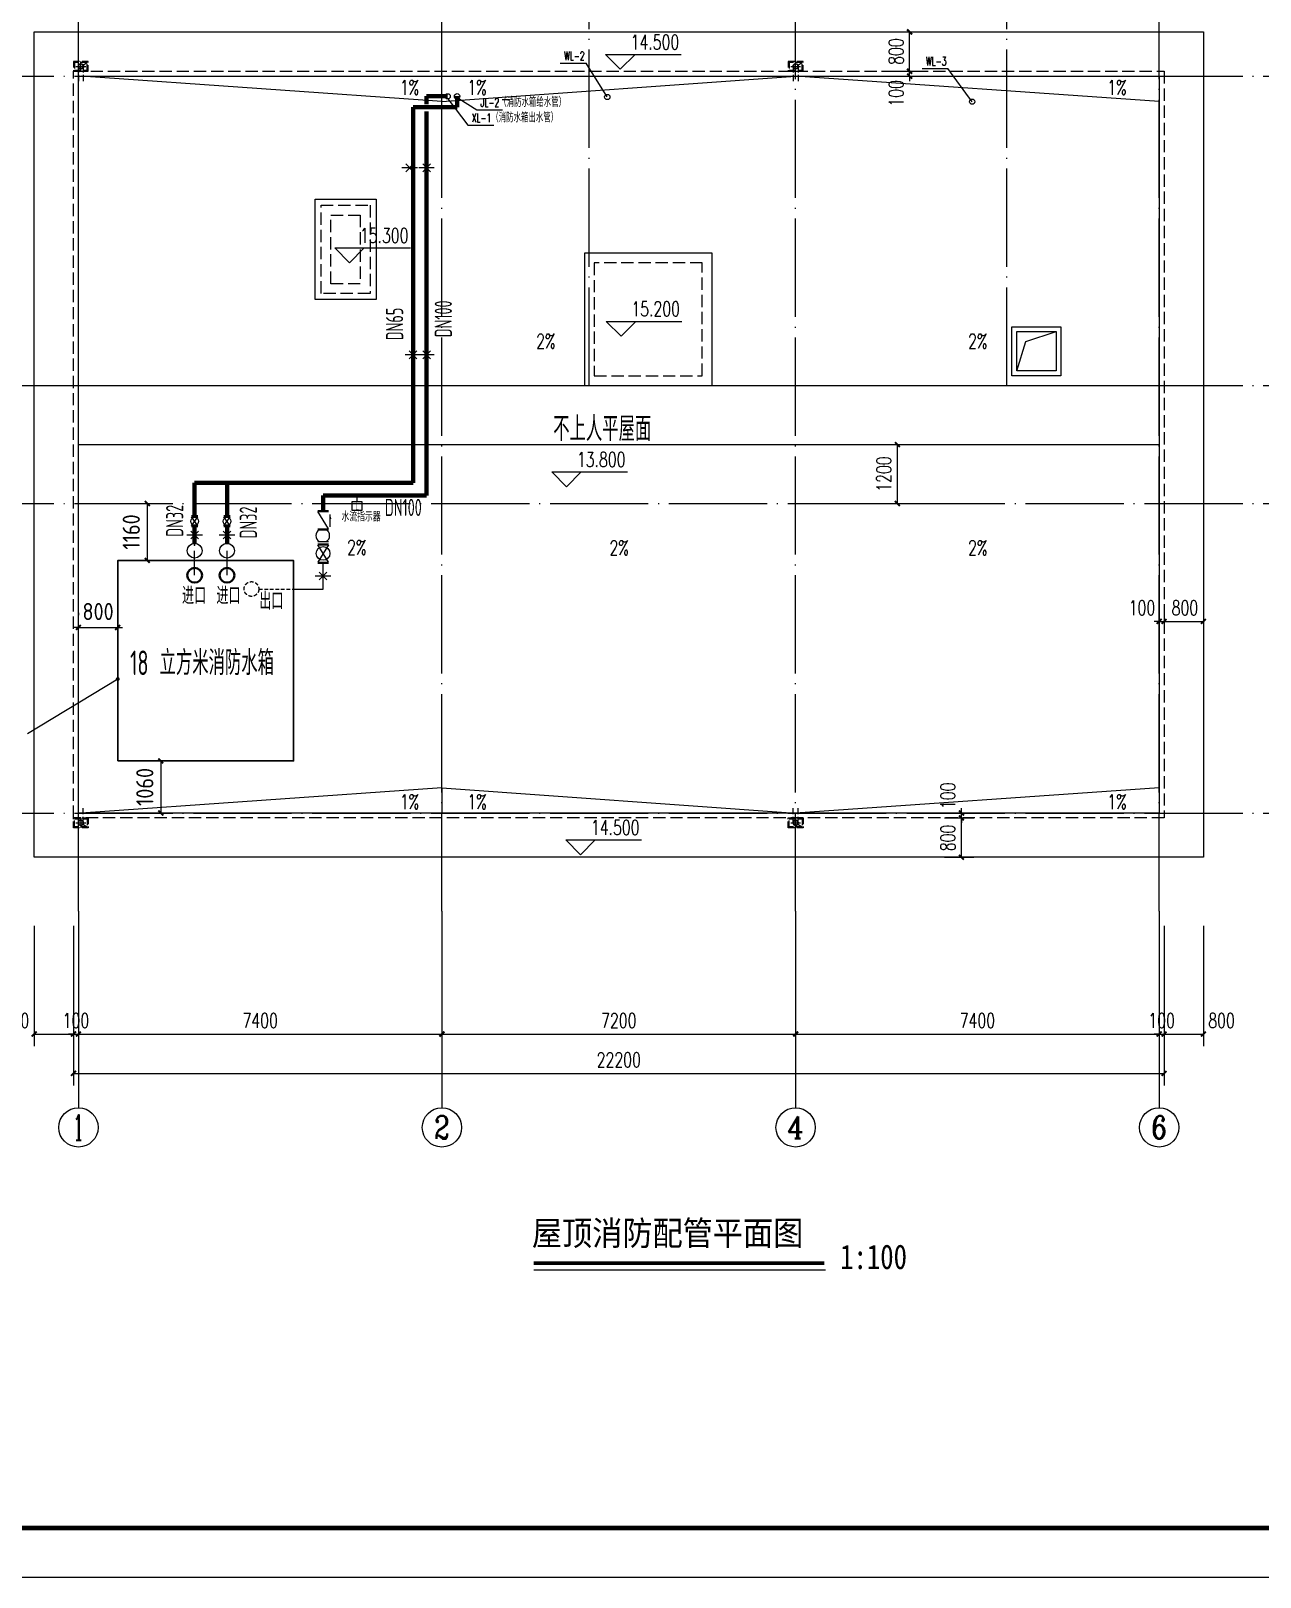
# Model space of a CAD drawing. Extents: x 6128144 to 12201635, y -1670122 to -706096.
# Drawn here: x 6578925 to 6603946, y -753340 to -721864 of the extents above; entities that cross this region are included whole.
import ezdxf
from ezdxf.enums import TextEntityAlignment as Align

# ---------------------------------------------------------------- set-up
doc = ezdxf.new("R2010")
doc.units = 0
doc.header["$LTSCALE"] = 1000
doc.header["$MEASUREMENT"] = 0
for name, pattern in [('CONTINOUS', [0]), ('DASH', [0.35, 0.25, -0.1]), ('DASH_50', [0.175, 0.125, -0.05]), ('DASHED2', [0.375, 0.25, -0.125]), ('DOTE', [2.42, 2, -0.2, 0.02, -0.2])]:
    doc.linetypes.add(name, pattern=pattern)
doc.layers.get('0').update_dxf_attribs({"linetype": 'CONTINUOUS'})
doc.layers.get('Defpoints').update_dxf_attribs({"linetype": 'CONTINUOUS'})
doc.layers.add('_0', color=7, linetype='CONTINUOUS', lineweight=25)
for name, color, linetype in [('AXIS', 3, 'CONTINUOUS'), ('AXIS_TEXT', 7, 'CONTINUOUS'), ('DIM_ELEV', 3, 'CONTINUOUS'), ('DIM_LEAD', 3, 'CONTINUOUS'), ('DIM_SYMB', 3, 'CONTINUOUS'), ('DOTE', 252, 'CONTINUOUS'), ('LAYER1', 143, 'CONTINUOUS'), ('PIPE-消防', 1, 'CONTINUOUS'), ('PUB_DIM', 3, 'CONTINUOUS'), ('PUB_TEXT', 7, 'CONTINUOUS'), ('PUB_TITLE', 4, 'CONTINUOUS'), ('STAIR', 5, 'CONTINUOUS'), ('TEXT_废水', 7, 'CONTINUOUS'), ('TEXT_给水', 7, 'CONTINUOUS'), ('TWT_LEAD', 3, 'CONTINUOUS'), ('TWT_TEXT', 7, 'CONTINUOUS'), ('图名', 15, 'CONTINUOUS'), ('洁具', 127, 'CONTINUOUS')]:
    doc.layers.add(name, color=color, linetype=linetype)
doc.styles.add('_TCH_AXIS', font='COMPLEX', dxfattribs={"bigfont": 'GBCBIG'})
doc.styles.add('_TCH_DIM', font='SIMPLEX', dxfattribs={"bigfont": 'GBCBIG'})
doc.styles.add('_TCH_DIM_T3', font='SIMPLEX', dxfattribs={"width": 0.705882, "bigfont": 'GBCBIG'})
doc.styles.add('COMPLEX', font='COMPLEX')
doc.styles.add('GPSHZ', font='yb.shx', dxfattribs={"width": 0.7, "bigfont": 'hztxt.shx'})
doc.styles.add('schuco', font='sceie.shx', dxfattribs={"width": 0.7, "bigfont": 'sceic.shx'})
doc.styles.get("Standard").update_dxf_attribs({"font": 'GBENOR', "bigfont": 'GBCBIG'})
doc.styles.add('X02W-L0100$0$_TWT_SERIAL', font='SIMPLEX', dxfattribs={"width": 0.8, "height": 3.5, "bigfont": 'HZTXT'})
doc.styles.add('公司标准', font='sceie.shx', dxfattribs={"width": 0.7, "height": 300, "bigfont": 'sceic.shx'})
doc.styles.add('宋体', font='', dxfattribs={"width": 0.7})
doc.styles.get('宋体').set_extended_font_data('SimSun')
doc.dimstyles.new('_TCH_ARCH&&100', dxfattribs={"dimtxt": 297.5, "dimasz": 100, "dimexe": 250, "dimexo": 300, "dimgap": 126.25, "dimtad": 1, "dimdec": 0, "dimzin": 0, "dimdsep": 46, "dimtxsty": '_TCH_DIM_T3', "dimblk": 'ARCHTICK', "dimcen": 0.09, "dimclrt": 7, "dimazin": 2, "dimtfac": 1, "dimtdec": 0, "dimtix": 1, "dimtmove": 2, "dimatfit": 3, "dimfxl": 0, "dimtolj": 1, "dimtzin": 0, "dimarcsym": 0})
doc.dimstyles.get("Standard").update_dxf_attribs({"dimscale": 100, "dimtxt": 3.5, "dimasz": 1, "dimexe": 2.5, "dimexo": 3, "dimgap": 1.5, "dimtad": 1, "dimdec": 0, "dimzin": 0, "dimdsep": 46, "dimtxsty": 'Standard', "dimblk": 'ARCHTICK', "dimcen": 0.09, "dimadec": 0, "dimazin": 0, "dimtfac": 1, "dimtdec": 0, "dimtix": 1, "dimtmove": 2, "dimatfit": 3, "dimfxl": 0, "dimtolj": 1, "dimtzin": 0, "dimarcsym": 0})

# ---------------------------------------------------------------- blocks, each defined once
blk = doc.blocks.new('A$C05153518')
at = {"layer": 'LAYER1'}
h = blk.add_hatch(color=256, dxfattribs=at)
edge = h.paths.add_edge_path()
edge.add_ellipse((200, 200), major_axis=(77.8, 77.8), ratio=1, start_angle=315, end_angle=405, ccw=False)
edge.add_line((310, 200), (300, 200))
edge.add_ellipse((200, 200), major_axis=(-70.7, 70.7), ratio=1, start_angle=225, end_angle=315)
edge.add_line((200, 300), (200, 310))
edge = h.paths.add_edge_path()
edge.add_line((200, 310), (200, 300))
edge.add_ellipse((200, 200), major_axis=(70.7, 70.7), ratio=1, start_angle=45, end_angle=135)
edge.add_line((100, 200), (90, 200))
edge.add_ellipse((200, 200), major_axis=(-77.8, 77.8), ratio=1, start_angle=-45, end_angle=45, ccw=False)
edge = h.paths.add_edge_path()
edge.add_line((90, 200), (100, 200))
edge.add_ellipse((200, 200), major_axis=(-70.7, 70.7), ratio=1, start_angle=45, end_angle=135)
edge.add_line((200, 100), (200, 90))
edge.add_ellipse((200, 200), major_axis=(77.8, 77.8), ratio=1, start_angle=135, end_angle=225, ccw=False)
edge = h.paths.add_edge_path()
edge.add_line((300, 200), (310, 200))
edge.add_ellipse((200, 200), major_axis=(-77.8, 77.8), ratio=1, start_angle=135, end_angle=225, ccw=False)
edge.add_line((200, 90), (200, 100))
edge.add_ellipse((200, 200), major_axis=(70.7, 70.7), ratio=1, start_angle=225, end_angle=315)
h = blk.add_hatch(color=256, dxfattribs=at)
edge = h.paths.add_edge_path()
edge.add_ellipse((200, 200), major_axis=(77.8, 77.8), ratio=1, start_angle=315, end_angle=405, ccw=False)
edge.add_line((310, 200), (300, 200))
edge.add_ellipse((200, 200), major_axis=(-70.7, 70.7), ratio=1, start_angle=225, end_angle=315)
edge.add_line((200, 300), (200, 310))
edge = h.paths.add_edge_path()
edge.add_line((200, 310), (200, 300))
edge.add_ellipse((200, 200), major_axis=(70.7, 70.7), ratio=1, start_angle=45, end_angle=135)
edge.add_line((100, 200), (90, 200))
edge.add_ellipse((200, 200), major_axis=(-77.8, 77.8), ratio=1, start_angle=-45, end_angle=45, ccw=False)
edge = h.paths.add_edge_path()
edge.add_line((90, 200), (100, 200))
edge.add_ellipse((200, 200), major_axis=(-70.7, 70.7), ratio=1, start_angle=45, end_angle=135)
edge.add_line((200, 100), (200, 90))
edge.add_ellipse((200, 200), major_axis=(77.8, 77.8), ratio=1, start_angle=135, end_angle=225, ccw=False)
edge = h.paths.add_edge_path()
edge.add_line((300, 200), (310, 200))
edge.add_ellipse((200, 200), major_axis=(-77.8, 77.8), ratio=1, start_angle=135, end_angle=225, ccw=False)
edge.add_line((200, 90), (200, 100))
edge.add_ellipse((200, 200), major_axis=(70.7, 70.7), ratio=1, start_angle=225, end_angle=315)
at = {"layer": 'DOTE'}
for p, q in [((400, 200), (0, 200)), ((200, 400), (200, 0)), ((200, 400), (200, 0)), ((200, 400), (200, 0))]:
    blk.add_line(p, q, dxfattribs=at)
at = {"layer": 'LAYER1'}
for radius in [110, 110, 100, 100]:
    blk.add_circle((200, 200), radius, dxfattribs=at)
blk = doc.blocks.new('A$C395401BF')
at = {"layer": 'LAYER1', "xscale": -0.5, "yscale": 0.5, "zscale": 0.5, "rotation": 180}
blk.add_blockref('A$C05153518', (0, 200), dxfattribs=at)
blk = doc.blocks.new('34343434')
at = {"layer": 'DOTE'}
blk.add_line((57410, 27919), (57410, 28119), dxfattribs=at)
at = {"layer": 'LAYER1', "linetype": 'DASH_50'}
for p, q in [((57410, 28069), (57070, 28069)), ((57436, 28062), (57490, 28149)), ((57410, 27969), (57070, 27969))]:
    blk.add_line(p, q, dxfattribs=at)
for points in [[(57310, 27869), (57310, 28169), (57510, 28169), (57510, 27869)], [(57330, 27889), (57330, 28149), (57490, 28149), (57490, 27889)]]:
    blk.add_lwpolyline(points, close=True, dxfattribs=at)
at = {"layer": 'LAYER1', "linetype": 'CONTINOUS'}
blk.add_circle((57410, 28019), 50, dxfattribs=at)
at = {"rotation": 270}
blk.add_blockref('A$C395401BF', (57310, 28119), dxfattribs=at)
blk = doc.blocks.new('_AXISO')
blk.add_circle((0, 0), 0.5)
at = {"layer": 'AXIS_TEXT', "style": 'COMPLEX', "width": 1.041667}
blk.add_attdef('A', text='', height=0.56, dxfattribs=at).set_placement((-0.25, -0.28), (0.25, -0.28), align=Align.FIT)
blk = doc.blocks.new('_ArchTick')
at = {"color": 0, "linetype": 'ByBlock', "const_width": 0.4}
blk.add_lwpolyline([(-0.5, -0.5), (0.5, 0.5)], dxfattribs=at)
blk = doc.blocks.new('*D2462')
at = {"layer": 'Defpoints', "color": 0}
for p in [(6596086, -722685), (6596086, -722785), (6596812, -722685)]:
    blk.add_point(p, dxfattribs=at)
at = {"layer": 'PUB_DIM', "color": 0, "lineweight": -2}
for p, q in [((6596812, -722685), (6596812, -722585)), ((6596386, -722685), (6597062, -722685)), ((6596386, -722785), (6597062, -722785)), ((6596812, -722785), (6596812, -722685)), ((6596812, -722785), (6596812, -722885))]:
    blk.add_line(p, q, dxfattribs=at)
at = {"layer": 'PUB_DIM', "color": 0, "lineweight": -2, "xscale": 100, "yscale": 100, "zscale": 100}
for p, rotation in [((6596812, -722685), 270), ((6596812, -722785), 90)]:
    blk.add_blockref('_ArchTick', p, dxfattribs=dict(at, rotation=rotation))
at = {"layer": 'PUB_DIM', "color": 7, "insert": (6596537, -723135), "char_height": 297.5, "attachment_point": 5, "rotation": 90, "style": '_TCH_DIM_T3'}
blk.add_mtext('\\A1;100', dxfattribs=at)
blk = doc.blocks.new('*D2463')
at = {"layer": 'Defpoints', "color": 0}
for p in [(6596086, -721885), (6596812, -721885), (6596086, -722685)]:
    blk.add_point(p, dxfattribs=at)
at = {"layer": 'PUB_DIM', "color": 0, "lineweight": -2}
for p, q in [((6596386, -721885), (6597062, -721885)), ((6596812, -722685), (6596812, -721885)), ((6596386, -722685), (6597062, -722685))]:
    blk.add_line(p, q, dxfattribs=at)
at = {"layer": 'PUB_DIM', "color": 0, "lineweight": -2, "xscale": 100, "yscale": 100, "zscale": 100}
for p, rotation in [((6596812, -721885), 90), ((6596812, -722685), 270)]:
    blk.add_blockref('_ArchTick', p, dxfattribs=dict(at, rotation=rotation))
at = {"layer": 'PUB_DIM', "color": 7, "insert": (6596537, -722285), "char_height": 297.5, "attachment_point": 5, "rotation": 90, "style": '_TCH_DIM_T3'}
blk.add_mtext('\\A1;800', dxfattribs=at)
blk = doc.blocks.new('*D2464')
at = {"layer": 'Defpoints', "color": 0}
for p in [(6601992, -733337), (6602792, -733337), (6602792, -733884)]:
    blk.add_point(p, dxfattribs=at)
at = {"layer": 'PUB_DIM', "color": 0, "lineweight": -2}
for p, q in [((6601992, -733637), (6601992, -734134)), ((6602792, -733637), (6602792, -734134)), ((6601992, -733884), (6602792, -733884))]:
    blk.add_line(p, q, dxfattribs=at)
at = {"layer": 'PUB_DIM', "color": 0, "lineweight": -2, "xscale": 100, "yscale": 100, "zscale": 100, "rotation": 180}
blk.add_blockref('_ArchTick', (6601992, -733884), dxfattribs=at)
at = {"layer": 'PUB_DIM', "color": 0, "lineweight": -2, "xscale": 100, "yscale": 100, "zscale": 100}
blk.add_blockref('_ArchTick', (6602792, -733884), dxfattribs=at)
at = {"layer": 'PUB_DIM', "color": 7, "insert": (6602416, -733609), "char_height": 297.5, "attachment_point": 5, "style": '_TCH_DIM_T3'}
blk.add_mtext('\\A1;800', dxfattribs=at)
blk = doc.blocks.new('*D2465')
at = {"layer": 'Defpoints', "color": 0}
for p in [(6601892, -733337), (6601992, -733337), (6601992, -733884)]:
    blk.add_point(p, dxfattribs=at)
at = {"layer": 'PUB_DIM', "color": 0, "lineweight": -2}
for p, q in [((6601892, -733637), (6601892, -734134)), ((6601992, -733637), (6601992, -734134)), ((6601892, -733884), (6601792, -733884)), ((6601892, -733884), (6601992, -733884)), ((6601992, -733884), (6602092, -733884))]:
    blk.add_line(p, q, dxfattribs=at)
at = {"layer": 'PUB_DIM', "color": 0, "lineweight": -2, "xscale": 100, "yscale": 100, "zscale": 100}
blk.add_blockref('_ArchTick', (6601892, -733884), dxfattribs=at)
at = {"layer": 'PUB_DIM', "color": 0, "lineweight": -2, "xscale": 100, "yscale": 100, "zscale": 100, "rotation": 180}
blk.add_blockref('_ArchTick', (6601992, -733884), dxfattribs=at)
at = {"layer": 'PUB_DIM', "color": 7, "insert": (6601542, -733609), "char_height": 297.5, "attachment_point": 5, "style": '_TCH_DIM_T3'}
blk.add_mtext('\\A1;100', dxfattribs=at)
blk = doc.blocks.new('*D2466')
at = {"layer": 'Defpoints', "color": 0}
for p in [(6597221, -737885), (6597867, -737885), (6597221, -738685)]:
    blk.add_point(p, dxfattribs=at)
at = {"layer": 'PUB_DIM', "color": 0, "lineweight": -2}
for p, q in [((6597521, -737885), (6598117, -737885)), ((6597867, -738685), (6597867, -737885)), ((6597521, -738685), (6598117, -738685))]:
    blk.add_line(p, q, dxfattribs=at)
at = {"layer": 'PUB_DIM', "color": 0, "lineweight": -2, "xscale": 100, "yscale": 100, "zscale": 100}
for p, rotation in [((6597867, -737885), 90), ((6597867, -738685), 270)]:
    blk.add_blockref('_ArchTick', p, dxfattribs=dict(at, rotation=rotation))
at = {"layer": 'PUB_DIM', "color": 7, "insert": (6597592, -738293), "char_height": 297.5, "attachment_point": 5, "rotation": 90, "style": '_TCH_DIM_T3'}
blk.add_mtext('\\A1;800', dxfattribs=at)
blk = doc.blocks.new('*D2467')
at = {"layer": 'Defpoints', "color": 0}
for p in [(6597221, -737785), (6597221, -737885), (6597867, -737785)]:
    blk.add_point(p, dxfattribs=at)
at = {"layer": 'PUB_DIM', "color": 0, "lineweight": -2}
for p, q in [((6597867, -737785), (6597867, -737685)), ((6597521, -737785), (6598117, -737785)), ((6597521, -737885), (6598117, -737885)), ((6597867, -737885), (6597867, -737785)), ((6597867, -737885), (6597867, -737985))]:
    blk.add_line(p, q, dxfattribs=at)
at = {"layer": 'PUB_DIM', "color": 0, "lineweight": -2, "xscale": 100, "yscale": 100, "zscale": 100}
for p, rotation in [((6597867, -737785), 270), ((6597867, -737885), 90)]:
    blk.add_blockref('_ArchTick', p, dxfattribs=dict(at, rotation=rotation))
at = {"layer": 'PUB_DIM', "color": 7, "insert": (6597592, -737435), "char_height": 297.5, "attachment_point": 5, "rotation": 90, "style": '_TCH_DIM_T3'}
blk.add_mtext('\\A1;100', dxfattribs=at)
blk = doc.blocks.new('*D2470')
at = {"layer": 'Defpoints', "color": 0}
for p in [(6595862, -730285), (6596563, -730285), (6595862, -731485)]:
    blk.add_point(p, dxfattribs=at)
at = {"layer": 'PUB_DIM', "color": 0, "lineweight": -2}
for p, q in [((6596162, -730285), (6596813, -730285)), ((6596563, -731485), (6596563, -730285)), ((6596162, -731485), (6596813, -731485))]:
    blk.add_line(p, q, dxfattribs=at)
at = {"layer": 'PUB_DIM', "color": 0, "lineweight": -2, "xscale": 100, "yscale": 100, "zscale": 100}
for p, rotation in [((6596563, -730285), 90), ((6596563, -731485), 270)]:
    blk.add_blockref('_ArchTick', p, dxfattribs=dict(at, rotation=rotation))
at = {"layer": 'PUB_DIM', "color": 7, "insert": (6596288, -730885), "char_height": 297.5, "attachment_point": 5, "rotation": 90, "style": '_TCH_DIM_T3'}
blk.add_mtext('\\A1;1200', dxfattribs=at)
blk = doc.blocks.new('*D2497')
at = {"layer": 'AXIS', "color": 0, "lineweight": -2}
for p, q in [((6578992, -740085), (6578992, -742535)), ((6579792, -740085), (6579792, -742535)), ((6578992, -742285), (6579792, -742285))]:
    blk.add_line(p, q, dxfattribs=at)
at = {"layer": 'Defpoints', "color": 0}
for p in [(6578992, -739785), (6579792, -739785), (6579792, -742285)]:
    blk.add_point(p, dxfattribs=at)
at = {"layer": 'AXIS', "color": 0, "lineweight": -2, "xscale": 100, "yscale": 100, "zscale": 100, "rotation": 180}
blk.add_blockref('_ArchTick', (6578992, -742285), dxfattribs=at)
at = {"layer": 'AXIS', "color": 0, "lineweight": -2, "xscale": 100, "yscale": 100, "zscale": 100}
blk.add_blockref('_ArchTick', (6579792, -742285), dxfattribs=at)
at = {"layer": 'AXIS', "color": 7, "insert": (6578622, -742010), "char_height": 297.5, "attachment_point": 5, "style": '_TCH_DIM_T3'}
blk.add_mtext('\\A1;800', dxfattribs=at)
blk = doc.blocks.new('*D2498')
at = {"layer": 'AXIS', "color": 0, "lineweight": -2}
for p, q in [((6579792, -740085), (6579792, -742535)), ((6579892, -740085), (6579892, -742535)), ((6579792, -742285), (6579692, -742285)), ((6579792, -742285), (6579892, -742285)), ((6579892, -742285), (6579992, -742285))]:
    blk.add_line(p, q, dxfattribs=at)
at = {"layer": 'Defpoints', "color": 0}
for p in [(6579792, -739785), (6579892, -739785), (6579892, -742285)]:
    blk.add_point(p, dxfattribs=at)
at = {"layer": 'AXIS', "color": 0, "lineweight": -2, "xscale": 100, "yscale": 100, "zscale": 100}
blk.add_blockref('_ArchTick', (6579792, -742285), dxfattribs=at)
at = {"layer": 'AXIS', "color": 0, "lineweight": -2, "xscale": 100, "yscale": 100, "zscale": 100, "rotation": 180}
blk.add_blockref('_ArchTick', (6579892, -742285), dxfattribs=at)
at = {"layer": 'AXIS', "color": 7, "insert": (6579842, -742010), "char_height": 297.5, "attachment_point": 5, "style": '_TCH_DIM_T3'}
blk.add_mtext('\\A1;100', dxfattribs=at)
blk = doc.blocks.new('*D2499')
at = {"layer": 'AXIS', "color": 0, "lineweight": -2}
for p, q in [((6579892, -740085), (6579892, -742535)), ((6587292, -740085), (6587292, -742535)), ((6579892, -742285), (6587292, -742285))]:
    blk.add_line(p, q, dxfattribs=at)
at = {"layer": 'Defpoints', "color": 0}
for p in [(6579892, -739785), (6587292, -739785), (6587292, -742285)]:
    blk.add_point(p, dxfattribs=at)
at = {"layer": 'AXIS', "color": 0, "lineweight": -2, "xscale": 100, "yscale": 100, "zscale": 100, "rotation": 180}
blk.add_blockref('_ArchTick', (6579892, -742285), dxfattribs=at)
at = {"layer": 'AXIS', "color": 0, "lineweight": -2, "xscale": 100, "yscale": 100, "zscale": 100}
blk.add_blockref('_ArchTick', (6587292, -742285), dxfattribs=at)
at = {"layer": 'AXIS', "color": 7, "insert": (6583592, -742010), "char_height": 297.5, "attachment_point": 5, "style": '_TCH_DIM_T3'}
blk.add_mtext('\\A1;7400', dxfattribs=at)
blk = doc.blocks.new('*D2500')
at = {"layer": 'AXIS', "color": 0, "lineweight": -2}
for p, q in [((6587292, -740085), (6587292, -742535)), ((6594492, -740085), (6594492, -742535)), ((6587292, -742285), (6594492, -742285))]:
    blk.add_line(p, q, dxfattribs=at)
at = {"layer": 'Defpoints', "color": 0}
for p in [(6587292, -739785), (6594492, -739785), (6594492, -742285)]:
    blk.add_point(p, dxfattribs=at)
at = {"layer": 'AXIS', "color": 0, "lineweight": -2, "xscale": 100, "yscale": 100, "zscale": 100, "rotation": 180}
blk.add_blockref('_ArchTick', (6587292, -742285), dxfattribs=at)
at = {"layer": 'AXIS', "color": 0, "lineweight": -2, "xscale": 100, "yscale": 100, "zscale": 100}
blk.add_blockref('_ArchTick', (6594492, -742285), dxfattribs=at)
at = {"layer": 'AXIS', "color": 7, "insert": (6590892, -742010), "char_height": 297.5, "attachment_point": 5, "style": '_TCH_DIM_T3'}
blk.add_mtext('\\A1;7200', dxfattribs=at)
blk = doc.blocks.new('*D2501')
at = {"layer": 'AXIS', "color": 0, "lineweight": -2}
for p, q in [((6594492, -740085), (6594492, -742535)), ((6601892, -740085), (6601892, -742535)), ((6594492, -742285), (6601892, -742285))]:
    blk.add_line(p, q, dxfattribs=at)
at = {"layer": 'Defpoints', "color": 0}
for p in [(6594492, -739785), (6601892, -739785), (6601892, -742285)]:
    blk.add_point(p, dxfattribs=at)
at = {"layer": 'AXIS', "color": 0, "lineweight": -2, "xscale": 100, "yscale": 100, "zscale": 100, "rotation": 180}
blk.add_blockref('_ArchTick', (6594492, -742285), dxfattribs=at)
at = {"layer": 'AXIS', "color": 0, "lineweight": -2, "xscale": 100, "yscale": 100, "zscale": 100}
blk.add_blockref('_ArchTick', (6601892, -742285), dxfattribs=at)
at = {"layer": 'AXIS', "color": 7, "insert": (6598192, -742010), "char_height": 297.5, "attachment_point": 5, "style": '_TCH_DIM_T3'}
blk.add_mtext('\\A1;7400', dxfattribs=at)
blk = doc.blocks.new('*D2502')
at = {"layer": 'AXIS', "color": 0, "lineweight": -2}
for p, q in [((6601892, -740085), (6601892, -742535)), ((6601992, -740085), (6601992, -742535)), ((6601892, -742285), (6601792, -742285)), ((6601892, -742285), (6601992, -742285)), ((6601992, -742285), (6602092, -742285))]:
    blk.add_line(p, q, dxfattribs=at)
at = {"layer": 'Defpoints', "color": 0}
for p in [(6601892, -739785), (6601992, -739785), (6601992, -742285)]:
    blk.add_point(p, dxfattribs=at)
at = {"layer": 'AXIS', "color": 0, "lineweight": -2, "xscale": 100, "yscale": 100, "zscale": 100}
blk.add_blockref('_ArchTick', (6601892, -742285), dxfattribs=at)
at = {"layer": 'AXIS', "color": 0, "lineweight": -2, "xscale": 100, "yscale": 100, "zscale": 100, "rotation": 180}
blk.add_blockref('_ArchTick', (6601992, -742285), dxfattribs=at)
at = {"layer": 'AXIS', "color": 7, "insert": (6601942, -742010), "char_height": 297.5, "attachment_point": 5, "style": '_TCH_DIM_T3'}
blk.add_mtext('\\A1;100', dxfattribs=at)
blk = doc.blocks.new('*D2503')
at = {"layer": 'AXIS', "color": 0, "lineweight": -2}
for p, q in [((6601992, -740085), (6601992, -742535)), ((6602792, -740085), (6602792, -742535)), ((6601992, -742285), (6602792, -742285))]:
    blk.add_line(p, q, dxfattribs=at)
at = {"layer": 'Defpoints', "color": 0}
for p in [(6601992, -739785), (6602792, -739785), (6602792, -742285)]:
    blk.add_point(p, dxfattribs=at)
at = {"layer": 'AXIS', "color": 0, "lineweight": -2, "xscale": 100, "yscale": 100, "zscale": 100, "rotation": 180}
blk.add_blockref('_ArchTick', (6601992, -742285), dxfattribs=at)
at = {"layer": 'AXIS', "color": 0, "lineweight": -2, "xscale": 100, "yscale": 100, "zscale": 100}
blk.add_blockref('_ArchTick', (6602792, -742285), dxfattribs=at)
at = {"layer": 'AXIS', "color": 7, "insert": (6603162, -742010), "char_height": 297.5, "attachment_point": 5, "style": '_TCH_DIM_T3'}
blk.add_mtext('\\A1;800', dxfattribs=at)
blk = doc.blocks.new('*D2504')
at = {"layer": 'AXIS', "color": 0, "lineweight": -2}
for p, q in [((6579792, -740085), (6579792, -743335)), ((6601992, -740085), (6601992, -743335)), ((6579792, -743085), (6601992, -743085))]:
    blk.add_line(p, q, dxfattribs=at)
at = {"layer": 'Defpoints', "color": 0}
for p in [(6579792, -739785), (6601992, -739785), (6601992, -743085)]:
    blk.add_point(p, dxfattribs=at)
at = {"layer": 'AXIS', "color": 0, "lineweight": -2, "xscale": 100, "yscale": 100, "zscale": 100, "rotation": 180}
blk.add_blockref('_ArchTick', (6579792, -743085), dxfattribs=at)
at = {"layer": 'AXIS', "color": 0, "lineweight": -2, "xscale": 100, "yscale": 100, "zscale": 100}
blk.add_blockref('_ArchTick', (6601992, -743085), dxfattribs=at)
at = {"layer": 'AXIS', "color": 7, "insert": (6590892, -742810), "char_height": 297.5, "attachment_point": 5, "style": '_TCH_DIM_T3'}
blk.add_mtext('\\A1;22200', dxfattribs=at)
blk = doc.blocks.new('*D3056')
at = {"color": 0, "lineweight": -2}
for p, q in [((6579892, -733709), (6579892, -733759)), ((6580692, -733709), (6580692, -733759)), ((6579892, -734009), (6579792, -734009)), ((6579892, -734009), (6580692, -734009)), ((6580692, -734009), (6580792, -734009))]:
    blk.add_line(p, q, dxfattribs=at)
at = {"layer": 'Defpoints', "color": 0}
for p in [(6579892, -734009), (6580692, -734009), (6580692, -734009)]:
    blk.add_point(p, dxfattribs=at)
at = {"color": 0, "lineweight": -2, "xscale": 100, "yscale": 100, "zscale": 100}
blk.add_blockref('_ArchTick', (6579892, -734009), dxfattribs=at)
at = {"color": 0, "lineweight": -2, "xscale": 100, "yscale": 100, "zscale": 100, "rotation": 180}
blk.add_blockref('_ArchTick', (6580692, -734009), dxfattribs=at)
at = {"color": 0, "insert": (6580292, -733684), "char_height": 350, "attachment_point": 5}
blk.add_mtext('\\A1;800', dxfattribs=at)
blk = doc.blocks.new('*D3057')
at = {"color": 0, "lineweight": -2}
for p, q in [((6581269, -736725), (6581319, -736725)), ((6581569, -736725), (6581569, -737785)), ((6581269, -737785), (6581319, -737785))]:
    blk.add_line(p, q, dxfattribs=at)
at = {"layer": 'Defpoints', "color": 0}
for p in [(6581569, -736725), (6581569, -737785), (6581569, -737785)]:
    blk.add_point(p, dxfattribs=at)
at = {"color": 0, "lineweight": -2, "xscale": 100, "yscale": 100, "zscale": 100}
for p, rotation in [((6581569, -736725), 90), ((6581569, -737785), 270)]:
    blk.add_blockref('_ArchTick', p, dxfattribs=dict(at, rotation=rotation))
at = {"color": 0, "insert": (6581244, -737255), "char_height": 350, "attachment_point": 5, "rotation": 90}
blk.add_mtext('\\A1;1060', dxfattribs=at)
blk = doc.blocks.new('*D3058')
at = {"color": 0, "lineweight": -2}
for p, q in [((6581293, -731485), (6581293, -732645)), ((6581296, -731485), (6581543, -731485)), ((6581296, -732645), (6581543, -732645))]:
    blk.add_line(p, q, dxfattribs=at)
at = {"layer": 'Defpoints', "color": 0}
for p in [(6580996, -731485), (6580996, -732645), (6581293, -732645)]:
    blk.add_point(p, dxfattribs=at)
at = {"color": 0, "lineweight": -2, "xscale": 100, "yscale": 100, "zscale": 100}
for p, rotation in [((6581293, -731485), 90), ((6581293, -732645), 270)]:
    blk.add_blockref('_ArchTick', p, dxfattribs=dict(at, rotation=rotation))
at = {"color": 0, "insert": (6580968, -732065), "char_height": 350, "attachment_point": 5, "rotation": 90}
blk.add_mtext('\\A1;1160', dxfattribs=at)

msp = doc.modelspace()

# ---------------------------------------------------------------- linework, layer by layer
at = {"color": 0}
for p, q in [((6589698.5, -722524.2), (6590227, -722524.2)), ((6590658.2, -723209.3), (6590227, -722524.2)), ((6597064.5, -722631.1), (6597592.9, -722631.1)), ((6598086.4, -723304.6), (6597592.9, -722631.1)), ((6579892.1, -730285.3), (6601892.1, -730285.3))]:
    msp.add_line(p, q, dxfattribs=at)
for p, q in [((6587292.1, -723300.8), (6579945.4, -722785.3)), ((6587292.1, -723300.8), (6594492.1, -722785.3)), ((6601892.1, -723300.8), (6594492.1, -722785.3)), ((6582325.6, -731736), (6582190.6, -731736.1)), ((6582325.6, -731756), (6582190.6, -731756.1)), ((6582984.1, -731736), (6582849.1, -731736.1)), ((6582984.1, -731756), (6582849.1, -731756.1)), ((6584979.7, -731999.3), (6584763.7, -731649.3)), ((6585014.1, -731961.9), (6585013.9, -731711.8)), ((6582325.8, -731936), (6582190.8, -731936.1)), ((6582984.3, -731936), (6582849.3, -731936.1)), ((6584979.7, -732326.6), (6584763.7, -732676.6)), ((6584979.7, -732676.6), (6584763.7, -732326.6)), ((6587292.1, -737269.9), (6579945.4, -737785.3)), ((6587292.1, -737269.9), (6594492.1, -737785.3)), ((6601892.1, -737269.9), (6594492.1, -737785.3))]:
    msp.add_line(p, q)
at = {"color": 1}
for p, q in [((6587414.7, -723249.2), (6587817.5, -723785.3)), ((6587817.5, -723785.3), (6588346, -723785.3))]:
    msp.add_line(p, q, dxfattribs=at)
at = {"color": 3}
for p, q in [((6587632.5, -723238.1), (6587999, -723471)), ((6587999, -723471), (6588527.5, -723471))]:
    msp.add_line(p, q, dxfattribs=at)
at = {"color": 0, "linetype": 'DASH'}
msp.add_line((6588517.1, -723260.3), (6588667.1, -723260.3), dxfattribs=at)
at = {"color": 0}
for points in [[(6578992.1, -721885.3), (6602792.1, -721885.3), (6602792.1, -738685.3), (6578992.1, -738685.3)], [(6579892.1, -722785.3), (6601892.1, -722785.3), (6601892.1, -737785.3), (6579892.1, -737785.3)], [(6584710.1, -725292), (6585950.1, -725292), (6585950.1, -727332), (6584710.1, -727332)], [(6592792.1, -726385.3), (6590192.1, -726385.3), (6590192.1, -729085.3), (6592792.1, -729085.3)]]:
    msp.add_lwpolyline(points, close=True, dxfattribs=at)
at = {"color": 0, "linetype": 'DASH'}
for points in [[(6579792.1, -722685.3), (6601992.1, -722685.3), (6601992.1, -737885.3), (6579792.1, -737885.3)], [(6584830.1, -725412), (6585830.1, -725412), (6585830.1, -727212), (6584830.1, -727212)], [(6585030.1, -725612), (6585630.1, -725612), (6585630.1, -727012), (6585030.1, -727012)], [(6592592.1, -726585.3), (6590392.1, -726585.3), (6590392.1, -728885.3), (6592592.1, -728885.3)]]:
    msp.add_lwpolyline(points, close=True, dxfattribs=at)
msp.add_lwpolyline([(6598992.1, -728785.3), (6599178.6, -728185.1), (6599792.1, -727985.3)])
at = {"color": 1}
msp.add_circle((6587408.4, -723195.8), 53.8, dxfattribs=at)
at = {"color": 3}
msp.add_circle((6587600.2, -723195.1), 53.8, dxfattribs=at)
at = {"color": 0}
for centre in [(6590658.2, -723209.3), (6598086.4, -723304.6)]:
    msp.add_circle(centre, 53.8, dxfattribs=at)
msp.add_point((6582258.4, -732334.5))
msp.add_point((6582258.4, -732334.5))
msp.add_solid([(6585014, -731801.8), (6585044, -731801.7), (6585013.9, -731711.8)])
at = {"layer": '_0', "color": 0}
for p, q in [((6587292.1, -723300.8), (6587292.1, -722785.3)), ((6587292.1, -737269.9), (6587292.1, -737785.3))]:
    msp.add_line(p, q, dxfattribs=at)
at = {"layer": 'AXIS', "color": 0}
for p, q in [((6579892.1, -739785.3), (6579892.1, -743785.3)), ((6587292.1, -739785.3), (6587292.1, -743785.3)), ((6594492.1, -739785.3), (6594492.1, -743785.3)), ((6601892.1, -739785.3), (6601892.1, -743785.3))]:
    msp.add_line(p, q, dxfattribs=at)
at = {"layer": 'DIM_ELEV', "color": 0}
for p, q in [((6590922.5, -722645.3), (6590622.5, -722345.3)), ((6590622.5, -722345.3), (6592162.8, -722345.3)), ((6590922.5, -722645.3), (6591222.5, -722345.3)), ((6585410.5, -726582.9), (6585110.5, -726282.9)), ((6585110.5, -726282.9), (6586650.8, -726282.9)), ((6585410.5, -726582.9), (6585710.5, -726282.9)), ((6590937.4, -728077.7), (6590637.4, -727777.7)), ((6590637.4, -727777.7), (6592177.6, -727777.7)), ((6590937.4, -728077.7), (6591237.4, -727777.7)), ((6589828.4, -731142.8), (6589528.4, -730842.8)), ((6589528.4, -730842.8), (6591068.6, -730842.8)), ((6589828.4, -731142.8), (6590128.4, -730842.8)), ((6590113.6, -738634.3), (6589813.6, -738334.3)), ((6589813.6, -738334.3), (6591353.8, -738334.3)), ((6590113.6, -738634.3), (6590413.6, -738334.3))]:
    msp.add_line(p, q, dxfattribs=at)
at = {"layer": 'DIM_LEAD'}
msp.add_line((6580692.1, -735058.4), (6578858.4, -736171.7), dxfattribs=at)
at = {"layer": 'DIM_LEAD', "const_width": 40}
msp.add_lwpolyline([(6580709.2, -735048, 1), (6580675, -735068.8, 1)], format="xyb", close=True, dxfattribs=at)
at = {"layer": 'DIM_SYMB'}
for points in [[(6586334.3, -723015, 0, 0, 0), (6585182.6, -723015, 80, 0, 0), (6584882.6, -723015, 0, 0, 0)], [(6588250, -723015, 0, 0, 0), (6589401.7, -723015, 80, 0, 0), (6589701.7, -723015, 0, 0, 0)], [(6600734.3, -723015, 0, 0, 0), (6599582.6, -723015, 80, 0, 0), (6599282.6, -723015, 0, 0, 0)], [(6586334.3, -737555.7, 0, 0, 0), (6585182.6, -737555.7, 80, 0, 0), (6584882.6, -737555.7, 0, 0, 0)], [(6588250, -737555.7, 0, 0, 0), (6589401.7, -737555.7, 80, 0, 0), (6589701.7, -737555.7, 0, 0, 0)], [(6600734.3, -737555.7, 0, 0, 0), (6599582.6, -737555.7, 80, 0, 0), (6599282.6, -737555.7, 0, 0, 0)]]:
    msp.add_lwpolyline(points, format="xyseb", dxfattribs=at)
at = {"layer": 'DIM_SYMB', "color": 0}
for points in [[(6589399.8, -727928.7, 0, 0, 0), (6589399.8, -725537.9, 80, 0, 0), (6589399.8, -725237.9, 0, 0, 0)], [(6598192.1, -727928.7, 0, 0, 0), (6598192.1, -725537.9, 80, 0, 0), (6598192.1, -725237.9, 0, 0, 0)], [(6585551.8, -732633.2, 0, 0, 0), (6585551.8, -735024, 80, 0, 0), (6585551.8, -735324, 0, 0, 0)], [(6590892.1, -732641.9, 0, 0, 0), (6590892.1, -735032.8, 80, 0, 0), (6590892.1, -735332.8, 0, 0, 0)], [(6598192.1, -732641.9, 0, 0, 0), (6598192.1, -735032.8, 80, 0, 0), (6598192.1, -735332.8, 0, 0, 0)]]:
    msp.add_lwpolyline(points, format="xyseb", dxfattribs=at)
at = {"layer": 'DOTE', "linetype": 'DOTE'}
for p, q in [((6579892.1, -739785.3), (6579892.1, -720285.3)), ((6587292.1, -739785.3), (6587292.1, -720285.3)), ((6590292.1, -729085.3), (6590292.1, -720285.3)), ((6594492.1, -739785.3), (6594492.1, -720285.3)), ((6598792.1, -729085.3), (6598792.1, -720285.3)), ((6601892.1, -739785.3), (6601892.1, -720285.3)), ((6577392.1, -722785.3), (6604392.1, -722785.3)), ((6577392.1, -729085.3), (6604392.1, -729085.3)), ((6578992.1, -729085.3), (6602792.1, -729085.3)), ((6577392.1, -731485.3), (6604392.1, -731485.3)), ((6577392.1, -737785.3), (6604392.1, -737785.3))]:
    msp.add_line(p, q, dxfattribs=at)
at = {"layer": 'PIPE-消防', "color": 7}
for p, q in [((6586791.1, -724652.3), (6586476.7, -724652.3)), ((6587136.8, -724652.3), (6586822.4, -724652.3)), ((6586860, -728458.5), (6586545.6, -728458.5)), ((6587136.8, -728458.5), (6586822.4, -728458.5)), ((6584763.7, -731629.3), (6584979.7, -731629.3)), ((6584763.7, -731649.3), (6584979.7, -731649.3)), ((6584763.7, -731999.3), (6584979.7, -731999.3)), ((6582415.5, -732127.2), (6582101.1, -732127.2)), ((6583074, -732127.2), (6582759.6, -732127.2)), ((6584763.7, -732326.6), (6584979.7, -732326.6)), ((6584763.7, -732676.6), (6584979.7, -732676.6)), ((6584763.7, -732696.6), (6584979.7, -732696.6)), ((6585029.1, -732961), (6584714.7, -732961))]:
    msp.add_line(p, q, dxfattribs=at)
at = {"layer": 'PUB_TEXT', "color": 1, "lineweight": 80}
for p, q in [((6587408.4, -723195.8), (6586979.6, -723195.8)), ((6586979.6, -723357), (6586979.6, -723195.8)), ((6586979.6, -731323.9), (6586979.6, -723504.8)), ((6584871.7, -731629.3), (6584871.7, -731323.9)), ((6586979.6, -731323.9), (6584871.7, -731323.9))]:
    msp.add_line(p, q, dxfattribs=at)
at = {"layer": 'PUB_TEXT', "color": 3, "lineweight": 80}
for p, q in [((6587600.2, -723413.9), (6587600.2, -723195.1)), ((6586706.5, -731065.3), (6586706.5, -723413.9)), ((6587600.2, -723413.9), (6586706.5, -723413.9)), ((6586706.5, -731065.3), (6582257.8, -731065.3)), ((6582257.8, -731736), (6582257.8, -731065.3)), ((6582916.8, -731736), (6582916.8, -731065.3)), ((6582258.3, -732295.6), (6582258.3, -731956.1)), ((6582916.8, -732295.6), (6582916.8, -731933.1))]:
    msp.add_line(p, q, dxfattribs=at)
at = {"layer": 'PUB_TEXT'}
for p, q in [((6586554.3, -724731.6), (6586713, -724572.9)), ((6586713, -724731.6), (6586554.3, -724572.9)), ((6586900, -724731.6), (6587058.7, -724572.9)), ((6587058.7, -724731.6), (6586900, -724572.9)), ((6586623.2, -728537.8), (6586781.9, -728379.1)), ((6586781.9, -728537.8), (6586623.2, -728379.1)), ((6586900, -728537.8), (6587058.7, -728379.1)), ((6587058.7, -728537.8), (6586900, -728379.1)), ((6585563.3, -731453.6), (6585563.3, -731323.9)), ((6582325.8, -731936), (6582190.6, -731756.1)), ((6582190.8, -731936.1), (6582325.6, -731756)), ((6582984.3, -731936), (6582849.1, -731756.1)), ((6582849.3, -731936.1), (6582984.1, -731756)), ((6582178.7, -732206.5), (6582337.4, -732047.8)), ((6582337.4, -732206.5), (6582178.7, -732047.8)), ((6582190.8, -731956.1), (6582325.8, -731956.1)), ((6582837.2, -732206.5), (6582995.9, -732047.8)), ((6582995.9, -732206.5), (6582837.2, -732047.8)), ((6582849.3, -731956.1), (6582984.3, -731956.1)), ((6582258.3, -732945.3), (6582258.3, -732445.6)), ((6582258.3, -732945.3), (6582258.3, -732445.6)), ((6582916.8, -732945.3), (6582916.8, -732445.6)), ((6582916.8, -732945.3), (6582916.8, -732445.6)), ((6584871.7, -733225.3), (6584871.7, -732696.6)), ((6584792.3, -733040.4), (6584951, -732881.6)), ((6584951, -733040.4), (6584792.3, -732881.6)), ((6584272.1, -733225.3), (6584871.7, -733225.3))]:
    msp.add_line(p, q, dxfattribs=at)
at = {"layer": 'PUB_TEXT', "linetype": 'DASHED2', "ltscale": 0.3}
msp.add_line((6583565, -733225.3), (6584871.7, -733225.3), dxfattribs=at)
at = {"layer": 'PUB_TEXT'}
msp.add_lwpolyline([(6585457.2, -731619.8), (6585669.5, -731619.8), (6585669.5, -731453.6), (6585457.2, -731453.6)], close=True, dxfattribs=at)
for centre, radius in [((6582258.2, -731846), 80), ((6582916.7, -731846), 80), ((6582258.3, -732445.6), 150), ((6582916.8, -732445.6), 150), ((6584871.7, -732501.6), 140)]:
    msp.add_circle(centre, radius, dxfattribs=at)
at = {"layer": 'PUB_TEXT', "lineweight": 40}
for centre in [(6582258.3, -732945.3), (6582916.8, -732945.3)]:
    msp.add_circle(centre, 150, dxfattribs=at)
at = {"layer": 'PUB_TEXT', "linetype": 'DASHED2', "ltscale": 0.3}
msp.add_circle((6583415, -733225.3), 150, dxfattribs=at)
at = {"layer": 'PUB_TITLE', "color": 4}
msp.add_lwpolyline([(6565837.2, -753339.6), (6625237.2, -753339.6), (6625237.2, -711339.6), (6565837.2, -711339.6)], close=True, dxfattribs=at)
at = {"layer": 'PUB_TITLE', "color": 4, "const_width": 100}
msp.add_lwpolyline([(6568337.2, -752339.6), (6624237.2, -752339.6), (6624237.2, -712339.6), (6568337.2, -712339.6)], close=True, dxfattribs=at)
at = {"layer": 'STAIR'}
for points in [[(6598892.1, -728885.3), (6598892.1, -727885.3), (6599892.1, -727885.3), (6599892.1, -728885.3)], [(6598992.1, -728785.3), (6598992.1, -727985.3), (6599792.1, -727985.3), (6599792.1, -728785.3)]]:
    msp.add_lwpolyline(points, close=True, dxfattribs=at)
at = {"layer": 'TEXT_给水', "color": 4, "linetype": 'Continuous'}
for p, q in [((6584763.7, -732019.3), (6584979.7, -732019.3)), ((6584763.7, -732259.3), (6584979.7, -732259.3)), ((6584763.7, -732304.3), (6584979.7, -732304.3)), ((6584776.7, -732304.3), (6584966.6, -732304.3))]:
    msp.add_line(p, q, dxfattribs=at)
for start, end in [(120.62991, 239.37009), (300.62991, 59.37009)]:
    msp.add_arc((6584865.1, -732139.3), 139.5, start, end, dxfattribs=at)
at = {"layer": '图名', "color": 7}
msp.add_line((6589161.2, -747082.2), (6595097.4, -747082.2), dxfattribs=at)
at = {"layer": '图名', "color": 7, "const_width": 70}
msp.add_lwpolyline([(6589161.2, -746949), (6595076.8, -746949)], dxfattribs=at)
at = {"layer": '洁具', "color": 1, "lineweight": 30}
msp.add_lwpolyline([(6580692.1, -736725.3), (6584272.1, -736725.3), (6584272.1, -732645.3), (6580692.1, -732645.3)], close=True, dxfattribs=at)

# ---------------------------------------------------------------- block references
at = {"linetype": 'DOTE', "xscale": -1, "rotation": 270}
for p in [(6551923, -779995.3), (6566473, -779995.3)]:
    msp.add_blockref('34343434', p, dxfattribs=at)
at = {"linetype": 'DOTE', "rotation": 270}
for p in [(6551923, -680575.4), (6566473, -680575.4)]:
    msp.add_blockref('34343434', p, dxfattribs=at)
at = {"layer": 'AXIS', "color": 0}
ref = msp.add_blockref('_AXISO', (6579892.1, -744185.3), dxfattribs=dict(at, xscale=800, yscale=800, zscale=800))
ref.add_attrib('A', '1', dxfattribs={"layer": 'AXIS_TEXT', "color": 0, "height": 514.7, "style": '_TCH_AXIS'}).set_placement((6579781.8, -744442.7), (6580002.4, -744442.7), align=Align.FIT)
ref = msp.add_blockref('_AXISO', (6587292.1, -744185.3), dxfattribs=dict(at, xscale=800, yscale=800, zscale=800))
ref.add_attrib('A', '2', dxfattribs={"layer": 'AXIS_TEXT', "color": 0, "height": 465.9, "style": '_TCH_AXIS'}).set_placement((6587136.8, -744418.3), (6587447.5, -744418.3), align=Align.FIT)
ref = msp.add_blockref('_AXISO', (6594492.1, -744185.3), dxfattribs=dict(at, xscale=800, yscale=800, zscale=800))
ref.add_attrib('A', '4', dxfattribs={"layer": 'AXIS_TEXT', "color": 0, "height": 445.4, "style": '_TCH_AXIS'}).set_placement((6594322.5, -744408.1), (6594661.8, -744408.1), align=Align.FIT)
ref = msp.add_blockref('_AXISO', (6601892.1, -744185.3), dxfattribs=dict(at, xscale=800, yscale=800, zscale=800))
ref.add_attrib('A', '6', dxfattribs={"layer": 'AXIS_TEXT', "color": 0, "height": 465.9, "style": '_TCH_AXIS'}).set_placement((6601736.8, -744418.3), (6602047.5, -744418.3), align=Align.FIT)

# ---------------------------------------------------------------- texts
at = {"style": 'schuco', "width": 0.7}
for s, p in [('不上人平屋面', (6589558.4, -730215.7)), ('18', (6580944.3, -734977.8)), ('立方米消防水箱', (6581544.3, -734977.8))]:
    msp.add_text(s, height=500, dxfattribs=at).set_placement(p)
at = {"layer": 'PUB_TEXT', "color": 0, "style": '_TCH_DIM', "width": 0.705882}
for s, p in [('14.500', (6591132.8, -722240.3)), ('15.300', (6585620.8, -726177.9)), ('15.200', (6591147.6, -727672.7)), ('2%', (6589209.8, -728331.2)), ('2%', (6598002.1, -728331.2)), ('13.800', (6590038.6, -730737.8)), ('2%', (6585361.8, -732528.2)), ('2%', (6590702.1, -732536.9)), ('2%', (6598002.1, -732536.9)), ('14.500', (6590323.8, -738229.3))]:
    msp.add_text(s, height=297.5, dxfattribs=at).set_placement(p)
at = {"layer": 'PUB_TEXT', "style": '_TCH_DIM', "width": 0.705882}
for p in [(6586434.4, -723163.7), (6587809.9, -723163.7), (6600834.4, -723163.7), (6586434.4, -737704.4), (6587809.9, -737704.4), (6600834.4, -737704.4)]:
    msp.add_text('1%', height=297.5, dxfattribs=at).set_placement(p)
at = {"layer": 'PUB_TEXT', "color": 4, "style": 'GPSHZ', "width": 0.7}
for p in [(6582001.4, -733535.9), (6582700.8, -733535.9)]:
    msp.add_text('进口', height=350, dxfattribs=at).set_placement(p)
at = {"layer": 'PUB_TEXT', "color": 1, "style": 'GPSHZ', "width": 0.7}
msp.add_text('出口', height=350, dxfattribs=at).set_placement((6583573.4, -733644.1))
at = {"layer": 'TEXT_废水', "color": 6, "linetype": 'DASH', "style": '公司标准', "width": 0.7}
for s, p in [('L', (6585527.2, -731622.4)), ('水流指示器', (6585247.3, -731848.5))]:
    msp.add_text(s, height=175, dxfattribs=at).set_placement(p)
at = {"layer": 'TWT_LEAD', "color": 7, "style": 'X02W-L0100$0$_TWT_SERIAL', "width": 0.64}
for s, p in [('WL-2', (6589778.8, -722461.3)), ('WL-3', (6597144.8, -722568.2))]:
    msp.add_text(s, height=175, dxfattribs=at).set_placement(p)
at = {"layer": 'TWT_LEAD', "color": 3, "style": 'X02W-L0100$0$_TWT_SERIAL', "width": 0.64}
msp.add_text('JL-2（消防水箱给水管）', height=175, dxfattribs=at).set_placement((6588079.3, -723408))
at = {"layer": 'TWT_LEAD', "color": 1, "style": 'X02W-L0100$0$_TWT_SERIAL', "width": 0.64}
msp.add_text('XL-1（消防水箱出水管）', height=175, dxfattribs=at).set_placement((6587897.8, -723722.4))
at = {"layer": 'TWT_TEXT', "color": 1, "style": '公司标准', "width": 0.7}
for s, p in [('DN100', (6587494.7, -728101.2)), ('DN65', (6586503, -728161.7)), ('DN32', (6582026.3, -732161)), ('DN32', (6583523.9, -732195.1))]:
    msp.add_text(s, height=350, rotation=90, dxfattribs=at).set_placement(p)
msp.add_text('DN100', height=350, dxfattribs=at).set_placement((6586131, -731740))
at = {"layer": '图名', "color": 7, "style": '宋体'}
for s, width, p in [('屋顶消防配管平面图', 0.9, (6589124, -746588.2)), ('1:100', 0.8, (6595397.9, -747069.1))]:
    msp.add_text(s, height=500, dxfattribs=dict(at, width=width)).set_placement(p)

# ---------------------------------------------------------------- dimensions: what is measured, and where the dimension line sits
at = {"color": 0}
for base, p1, p2, picture, middle in [((6581293.1, -732645.3), (6580996.2, -731485.3), (6580996.2, -732645.3), '*D3058', (6580968.1, -732065.3)), ((6581568.9, -737785.3), (6581568.9, -736725.3), (6581568.9, -737785.3), '*D3057', (6581243.9, -737255.3))]:
    dim = msp.add_linear_dim(base=base, p1=p1, p2=p2, angle=90, dimstyle='Standard', override={"dimfxl": 100}, dxfattribs=at)
    dim.commit()
    dim.dimension.update_dxf_attribs({"geometry": picture, "text_midpoint": middle})
dim = msp.add_linear_dim(base=(6580692.1, -734009.3), p1=(6579892.1, -734009.3), p2=(6580692.1, -734009.3), dimstyle='Standard', override={"dimfxl": 100}, dxfattribs=at)
dim.commit()
dim.dimension.update_dxf_attribs({"geometry": '*D3056', "text_midpoint": (6580292.1, -733684.3)})
at = {"layer": 'AXIS', "color": 0}
for base, p1, p2, picture, middle in [((6579792.1, -742285.3), (6578992.1, -739785.3), (6579792.1, -739785.3), '*D2497', (6578622.1, -742010.3)), ((6602792.1, -742285.3), (6601992.1, -739785.3), (6602792.1, -739785.3), '*D2503', (6603162.1, -742010.3))]:
    dim = msp.add_linear_dim(base=base, p1=p1, p2=p2, angle=0, dimstyle='_TCH_ARCH&&100', dxfattribs=at)
    dim.commit()
    dim.dimension.update_dxf_attribs({"geometry": picture, "text_midpoint": middle, "dimtype": 161})
for p1, p2, distance, picture, middle in [((6579792.1, -739785.3), (6579892.1, -739785.3), -2500, '*D2498', (6579842.1, -742010.3)), ((6579792.1, -739785.3), (6601992.1, -739785.3), -3300, '*D2504', (6590892.1, -742810.3)), ((6579892.1, -739785.3), (6587292.1, -739785.3), -2500, '*D2499', (6583592.1, -742010.3)), ((6587292.1, -739785.3), (6594492.1, -739785.3), -2500, '*D2500', (6590892.1, -742010.3)), ((6594492.1, -739785.3), (6601892.1, -739785.3), -2500, '*D2501', (6598192.1, -742010.3)), ((6601892.1, -739785.3), (6601992.1, -739785.3), -2500, '*D2502', (6601942.1, -742010.3))]:
    dim = msp.add_aligned_dim(p1=p1, p2=p2, distance=distance, dimstyle='_TCH_ARCH&&100', dxfattribs=at)
    dim.commit()
    dim.dimension.update_dxf_attribs({"geometry": picture, "text_midpoint": middle})
at = {"layer": 'PUB_DIM', "color": 0}
for p1, p2, distance, picture, middle in [((6596085.8, -722685.3), (6596085.8, -721885.3), -726.5, '*D2463', (6596537.3, -722285.3)), ((6595861.9, -731485.3), (6595861.9, -730285.3), -700.7, '*D2470', (6596287.6, -730885.3))]:
    dim = msp.add_aligned_dim(p1=p1, p2=p2, distance=distance, dimstyle='_TCH_ARCH&&100', dxfattribs=at)
    dim.commit()
    dim.dimension.update_dxf_attribs({"geometry": picture, "text_midpoint": middle})
for base, p1, p2, angle, picture, middle in [((6596812.3, -722685.3), (6596085.8, -722785.3), (6596085.8, -722685.3), 90, '*D2462', (6596537.3, -723135.3)), ((6601992.1, -733883.8), (6601892.1, -733337.2), (6601992.1, -733337.2), 0, '*D2465', (6601542.1, -733608.8)), ((6602792.1, -733883.8), (6601992.1, -733337.2), (6602792.1, -733337.2), 0, '*D2464', (6602415.9, -733608.8)), ((6597867.2, -737785.3), (6597221.5, -737885.3), (6597221.5, -737785.3), 90, '*D2467', (6597592.2, -737435.3)), ((6597867.2, -737885.3), (6597221.5, -738685.3), (6597221.5, -737885.3), 90, '*D2466', (6597592.2, -738293.2))]:
    dim = msp.add_linear_dim(base=base, p1=p1, p2=p2, angle=angle, dimstyle='_TCH_ARCH&&100', dxfattribs=at)
    dim.commit()
    dim.dimension.update_dxf_attribs({"geometry": picture, "text_midpoint": middle, "dimtype": 161})

doc.saveas('drawing.dxf')
